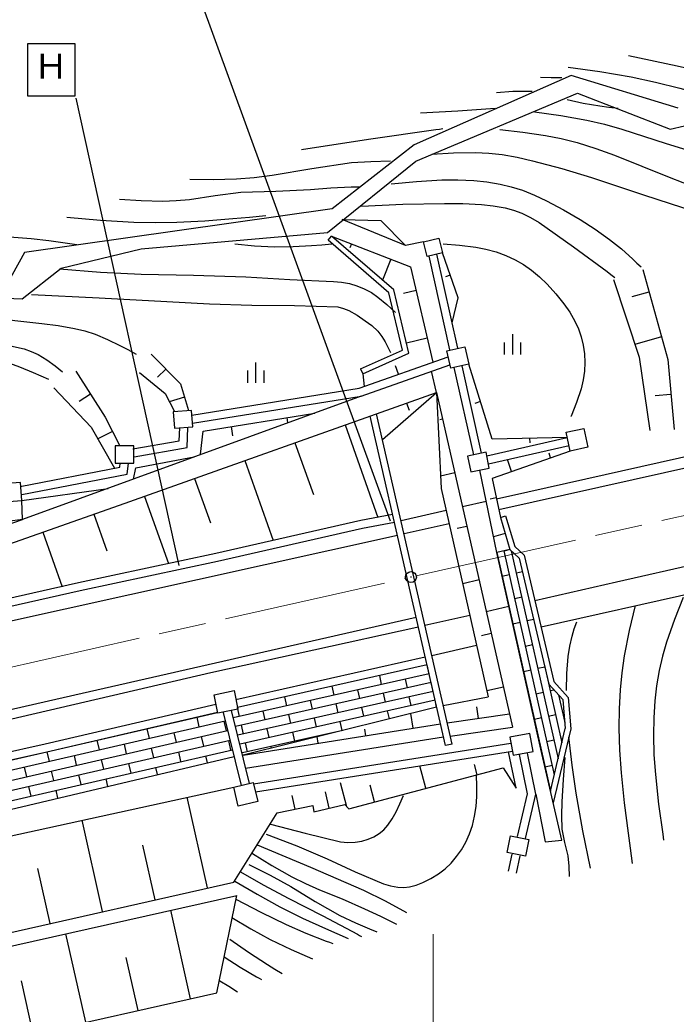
# Model space of a CAD drawing. Units: millimetres, scale not verified. Extents: x 40000 to 680000, y 20000 to 380000.
# Drawn here: x 316342 to 364586, y 242943 to 316079 of the extents above; entities that cross this region are included whole.
import ezdxf
from ezdxf.enums import TextEntityAlignment as Align

# ---------------------------------------------------------------- set-up
doc = ezdxf.new("R2010")
doc.units = ezdxf.units.MM
doc.header["$LTSCALE"] = 1000
doc.linetypes.add('CHAIN', pattern=[18.5, 12, -1.5, 3.5, -1.5])
for name, color, linetype, lineweight in [('M-BGD', 7, 'Continuous', 25), ('M-BGD-EXST', 7, 'Continuous', 25), ('M-BMK', 2, 'CHAIN', 13), ('M-BMK-SRVR', 3, 'Continuous', 25), ('M-STR-HTXT', 7, 'Continuous', 13), ('M-STR-STRC', 7, 'Continuous', 25)]:
    doc.layers.add(name, color=color, linetype=linetype, lineweight=lineweight)
doc.styles.add('ＭＳ ゴシック', font='')
doc.styles.get('ＭＳ ゴシック').set_extended_font_data('MS Gothic')

msp = doc.modelspace()

# ---------------------------------------------------------------- linework, layer by layer
at = {"layer": 'M-BGD'}
for p, q in [((356869, 311989), (345317, 306880)), ((364739, 309595), (356869, 311989)), ((345444, 305685), (357342, 310700)), ((357342, 310700), (364153, 308031)), ((364153, 308031), (373989, 310424)), ((345317, 306880), (339288, 302186)), ((338964, 300430), (345444, 305685)), ((339288, 302186), (316685, 298964)), ((344695, 299475), (340024, 301396)), ((340024, 301396), (342873, 301330)), ((342873, 301330), (344695, 299475)), ((353683, 281372), (440317, 300807)), ((325250, 299229), (338964, 300430)), ((339001, 299868), (339263, 300171)), ((343474, 296011), (339001, 299868)), ((343833, 296229), (339263, 300171)), ((339263, 300171), (345059, 297919)), ((346023, 299757), (347149, 300033)), ((347149, 300033), (347417, 298938)), ((441403, 300183), (351551, 280028)), ((319383, 297815), (325250, 299229)), ((340712, 299608), (340592, 299299)), ((346023, 299757), (344695, 299475)), ((346291, 298662), (346023, 299757)), ((316685, 298964), (315258, 296387)), ((343610, 298482), (343010, 296939)), ((347417, 298938), (346291, 298662)), ((347958, 291796), (346420, 298694)), ((348543, 291927), (347003, 298837)), ((348554, 295643), (347417, 298938)), ((316507, 295549), (319383, 297815)), ((345059, 297919), (346691, 290903)), ((362131, 297706), (363973, 291104)), ((347986, 297291), (347630, 297168)), ((359982, 296989), (361875, 291258)), ((344926, 291559), (343833, 296229)), ((302102, 296147), (316507, 295549)), ((344462, 291789), (343474, 296011)), ((345467, 296165), (344546, 295950)), ((348129, 293788), (348554, 295643)), ((362591, 296055), (361327, 295703)), ((346283, 292657), (344753, 292301)), ((352554, 292955), (352554, 291455)), ((363513, 292755), (361560, 292210)), ((347729, 291731), (349062, 292029)), ((349062, 292029), (349348, 290755)), ((351954, 292359), (351954, 291459)), ((353154, 292359), (353154, 291459)), ((325997, 291488), (328157, 289303)), ((341291, 288994), (347825, 291304)), ((341384, 290400), (344462, 291789)), ((341548, 290036), (344926, 291559)), ((348015, 290456), (347729, 291731)), ((443711, 291500), (354662, 271401)), ((361875, 291258), (362643, 285885)), ((363973, 291104), (364434, 285936)), ((327077, 290396), (326462, 289788)), ((333666, 290888), (333666, 289388)), ((341384, 290400), (341548, 290036)), ((341440, 288410), (347957, 290714)), ((344168, 290011), (343947, 290635)), ((349348, 290755), (348015, 290456)), ((349705, 284072), (348266, 290512)), ((350291, 284203), (348852, 290643)), ((351060, 285244), (349348, 290755)), ((320456, 290243), (322617, 286863)), ((325133, 290141), (327013, 288591)), ((333066, 290292), (333066, 289392)), ((334266, 290292), (334266, 289392)), ((341548, 290036), (341644, 289118)), ((346964, 288674), (346603, 290235)), ((318830, 289023), (321575, 286126)), ((328157, 289303), (328740, 287341)), ((328983, 287011), (341291, 288994)), ((341440, 288410), (316537, 279318)), ((321537, 288553), (320692, 288013)), ((323663, 280372), (346964, 288674)), ((327013, 288591), (327703, 287265)), ((328449, 288322), (327327, 287988)), ((329027, 286410), (341440, 288410)), ((342999, 285205), (346964, 288674)), ((346964, 288674), (352559, 264047)), ((346964, 288674), (347317, 281619)), ((364203, 288520), (363056, 288418)), ((344765, 287891), (344953, 287363)), ((350204, 287999), (349777, 287866)), ((322617, 286863), (323687, 284749)), ((328958, 287357), (327622, 287259)), ((327622, 287259), (327711, 286041)), ((329047, 286139), (328958, 287357)), ((329812, 285822), (338017, 287160)), ((335965, 286826), (336028, 286442)), ((347631, 262700), (342091, 286938)), ((348118, 262811), (342565, 287107)), ((347412, 286704), (347205, 286657)), ((321575, 286126), (323306, 283095)), ((327711, 286041), (329047, 286139)), ((328053, 285126), (328095, 286069)), ((328632, 284619), (328697, 286118)), ((331863, 286157), (331975, 285470)), ((340248, 286281), (342669, 279485)), ((356497, 285743), (357799, 286025)), ((357799, 286025), (358098, 284646)), ((323152, 285806), (322070, 285259)), ((329611, 284135), (329812, 285822)), ((350665, 284014), (356580, 285360)), ((356580, 285360), (351060, 285244)), ((353820, 285302), (353827, 284962)), ((356796, 284364), (356497, 285743)), ((324721, 284749), (323352, 284749)), ((323352, 284749), (323352, 283478)), ((324649, 284525), (328053, 285126)), ((324721, 283478), (324721, 284749)), ((324753, 283934), (328632, 284619)), ((336562, 284968), (337917, 281166)), ((350798, 283429), (356713, 284775)), ((358098, 284646), (356796, 284364)), ((324871, 283131), (329157, 283926)), ((350612, 284272), (349256, 283996)), ((349256, 283996), (349495, 282822)), ((350851, 283098), (350612, 284272)), ((356796, 284364), (351057, 282349)), ((355361, 283860), (355243, 284198)), ((316361, 281753), (323681, 283168)), ((323352, 283478), (324721, 283478)), ((323681, 283168), (323713, 283478)), ((324232, 282663), (324316, 283478)), ((324686, 282293), (324871, 283131)), ((332877, 283655), (334970, 277779)), ((349495, 282822), (350851, 283098)), ((352491, 282853), (352179, 283743)), ((316475, 281164), (324232, 282663)), ((329191, 282342), (330349, 279092)), ((348307, 282762), (347272, 282527)), ((351412, 276893), (350151, 282955)), ((351057, 282349), (351669, 279475)), ((360211, 274747), (393813, 282312)), ((316390, 282044), (315119, 281946)), ((316491, 280730), (316390, 282044)), ((316491, 280730), (322823, 281613)), ((347317, 281619), (350777, 266278)), ((325505, 281029), (327267, 276083)), ((351363, 280912), (350911, 280816)), ((351377, 280846), (353683, 281372)), ((289872, 268530), (323663, 280372)), ((315220, 280633), (316491, 280730)), ((316537, 279318), (316491, 280730)), ((348872, 280276), (350625, 280675)), ((321785, 279714), (322728, 277023)), ((341402, 279271), (343740, 279722)), ((344361, 279248), (347681, 280004)), ((351669, 279475), (352052, 279589)), ((351669, 279475), (352370, 277124)), ((352052, 279589), (352721, 277344)), ((290211, 270294), (316537, 279318)), ((316537, 279318), (304813, 277750)), ((330746, 276842), (341402, 279271)), ((330875, 276256), (341525, 278684)), ((341525, 278684), (343874, 279137)), ((347907, 279001), (344586, 278264)), ((349203, 278821), (348487, 278658)), ((344098, 278155), (314275, 271534)), ((318031, 278398), (319441, 274375)), ((352019, 278300), (351172, 278047)), ((352721, 277344), (353418, 276706)), ((320645, 274689), (330746, 276842)), ((352370, 277124), (351412, 276893)), ((351412, 276893), (355352, 259352)), ((354636, 262425), (351412, 276893)), ((351929, 277018), (355630, 260538)), ((352384, 277111), (351931, 277009)), ((352370, 277124), (353057, 276495)), ((352471, 277031), (355909, 261724)), ((353057, 276495), (355232, 267222)), ((353418, 276706), (355598, 267413)), ((320773, 274103), (330875, 276256)), ((352325, 275255), (351806, 275139)), ((353296, 275473), (352844, 275372)), ((308194, 271870), (320645, 274689)), ((350098, 274879), (348898, 274607)), ((354198, 273381), (360211, 274747)), ((308322, 271284), (320773, 274103)), ((353238, 273618), (352719, 273501)), ((350623, 272569), (352291, 272948)), ((318438, 265987), (345473, 272142)), ((346122, 271546), (349420, 272295)), ((330388, 268079), (345527, 271411)), ((345527, 271411), (345634, 271435)), ((353113, 271747), (352594, 271631)), ((354117, 271973), (353632, 271864)), ((350994, 270938), (350270, 270773)), ((346629, 269327), (349920, 270075)), ((354026, 270110), (353507, 269993)), ((332227, 266087), (346141, 269216)), ((346275, 268631), (332347, 265499)), ((346275, 268631), (332347, 265499)), ((346421, 267980), (346275, 268631)), ((354938, 268472), (354420, 268355)), ((354937, 268479), (356187, 262910)), ((314468, 264376), (330388, 268079)), ((346424, 267981), (332017, 264741)), ((342939, 267197), (342793, 267848)), ((353901, 268239), (353382, 268122)), ((346572, 267330), (332192, 264096)), ((339457, 266414), (339311, 267065)), ((344827, 266938), (344680, 267589)), ((346714, 266678), (346568, 267329)), ((351889, 266996), (350677, 266721)), ((355232, 267222), (356262, 266077)), ((355598, 267413), (356650, 266244)), ((330616, 266437), (332095, 266738)), ((330895, 265069), (330616, 266437)), ((332095, 266738), (332373, 265370)), ((346721, 266680), (332367, 263452)), ((335975, 265631), (335829, 266282)), ((341345, 266155), (341198, 266806)), ((343232, 265895), (343086, 266546)), ((345120, 265636), (344973, 266287)), ((347468, 265655), (350777, 266278)), ((354813, 266601), (354295, 266485)), ((355626, 266784), (355332, 266718)), ((355941, 266433), (356398, 264399)), ((356650, 266244), (356838, 263928)), ((301413, 262118), (318438, 265987)), ((318193, 262830), (330759, 265733)), ((332493, 264848), (332347, 265499)), ((346870, 266029), (332542, 262807)), ((346983, 265534), (332762, 261999)), ((337863, 265372), (337716, 266023)), ((339750, 265112), (339604, 265763)), ((341638, 264853), (341491, 265504)), ((346972, 265531), (346861, 266027)), ((350049, 264699), (349929, 265542)), ((356262, 266077), (356434, 263959)), ((318327, 262246), (330879, 265145)), ((318327, 262246), (330882, 265131)), ((329342, 264777), (329506, 264067)), ((332373, 265370), (330895, 265069)), ((331289, 265133), (332606, 259765)), ((331872, 265276), (333191, 259900)), ((334381, 264588), (334234, 265240)), ((336268, 264329), (336122, 264980)), ((343508, 264670), (343379, 265244)), ((345252, 263975), (345080, 265061)), ((347761, 264373), (352337, 265025)), ((355726, 264964), (355207, 264847)), ((356341, 265102), (356245, 265080)), ((283910, 253589), (331441, 264512)), ((327504, 264366), (327506, 264355)), ((331342, 264489), (331505, 263779)), ((332786, 263546), (332640, 264197)), ((332762, 261999), (347266, 264294)), ((338156, 264070), (338009, 264721)), ((340043, 263810), (339897, 264461)), ((347985, 263395), (352559, 264047)), ((354689, 264731), (354170, 264614)), ((286213, 253371), (331615, 263804)), ((325671, 263933), (325834, 263223)), ((327670, 263645), (327833, 262935)), ((329669, 263357), (329832, 262647)), ((340079, 263818), (332717, 262163)), ((347490, 263317), (332918, 261012)), ((334674, 263286), (334527, 263937)), ((336561, 263027), (336415, 263678)), ((338283, 262873), (338207, 263353)), ((338311, 263379), (338302, 263418)), ((341767, 263424), (341693, 263894)), ((353838, 263591), (352360, 263317)), ((352360, 263317), (352604, 261997)), ((354083, 262271), (353838, 263591)), ((355352, 259352), (356434, 263959)), ((356838, 263928), (355556, 258474)), ((288515, 253153), (331789, 263097)), ((304197, 259671), (318193, 262830)), ((321999, 263089), (322162, 262379)), ((323998, 262801), (324161, 262091)), ((331668, 263069), (331831, 262359)), ((333079, 262244), (332933, 262895)), ((333522, 259890), (352443, 262866)), ((334847, 262518), (334820, 262635)), ((348118, 262811), (347631, 262700)), ((355601, 263093), (355083, 262977)), ((356266, 263242), (356120, 263210)), ((281607, 253808), (318327, 262246)), ((290818, 252934), (331962, 262389)), ((293288, 252700), (332083, 261896)), ((304330, 259086), (318327, 262246)), ((318327, 262246), (318490, 261536)), ((320326, 261957), (320489, 261247)), ((325997, 262513), (326160, 261803)), ((327996, 262225), (328159, 261515)), ((329995, 261937), (330112, 261428)), ((333657, 259304), (352553, 262276)), ((352820, 259552), (352259, 262230)), ((352604, 261997), (354083, 262271)), ((353658, 259139), (353080, 262030)), ((354272, 259129), (353668, 262148)), ((356193, 255737), (354636, 262425)), ((316654, 261114), (316817, 260404)), ((322325, 261669), (322488, 260959)), ((324324, 261381), (324487, 260671)), ((346193, 259552), (345755, 261207)), ((349971, 260551), (349770, 261311)), ((355477, 261223), (354958, 261106)), ((318653, 260826), (318816, 260116)), ((320652, 260537), (320815, 259828)), ((326323, 261093), (326446, 260559)), ((340526, 258053), (351860, 261051)), ((351860, 261051), (352820, 259552)), ((292352, 250960), (332079, 259643)), ((316980, 259694), (317143, 258984)), ((322651, 260249), (322780, 259690)), ((332079, 259643), (333503, 259972)), ((332401, 258252), (332079, 259643)), ((333503, 259972), (333824, 258580)), ((340376, 258203), (339910, 259963)), ((342415, 258552), (342090, 259779)), ((318979, 259406), (319113, 258821)), ((336568, 258023), (336361, 259034)), ((339087, 258083), (338802, 259283)), ((352924, 256004), (353658, 259139)), ((353508, 255867), (354272, 259129)), ((354272, 259129), (354970, 255604)), ((330141, 252221), (328638, 258891)), ((333824, 258580), (332401, 258252)), ((335248, 257753), (337887, 258293)), ((337887, 258293), (337947, 257813)), ((337947, 257813), (340226, 258353)), ((340226, 258353), (340526, 258053)), ((332070, 252655), (335248, 257753)), ((322423, 250482), (320909, 257202)), ((352168, 254829), (352415, 256061)), ((352415, 256061), (353768, 255791)), ((326282, 251351), (325377, 255368)), ((353768, 255791), (353521, 254559)), ((354970, 255604), (356193, 255737)), ((353521, 254559), (352168, 254829)), ((352257, 253447), (352546, 254714)), ((352842, 253313), (353131, 254581)), ((318565, 249612), (317653, 253659)), ((293484, 243960), (332070, 252655)), ((293867, 243021), (332290, 251680)), ((330816, 244499), (332290, 251680)), ((328889, 244068), (327432, 250585)), ((321182, 242344), (319727, 248849)), ((325035, 243206), (324162, 247113)), ((317328, 241482), (316456, 245381)), ((299986, 237603), (330816, 244499))]:
    msp.add_line(p, q, dxfattribs=at)
for points in [[(361084, 313452), (364675, 312703), (368252, 311896), (369901, 311493), (371548, 311080)], [(356655, 312612), (358972, 312279), (361276, 311886), (363073, 311502), (364867, 311057), (366307, 310671), (367744, 310273)], [(354619, 311876), (355397, 311840), (356179, 311832)], [(351370, 310749), (352572, 310824), (353774, 310839), (353894, 310837), (354013, 310836)], [(356568, 310230), (357759, 309965), (358969, 309758), (359652, 309665), (360337, 309580)], [(345783, 309233), (348535, 309384), (351284, 309580)], [(354186, 309320), (356116, 309035), (358032, 308691), (359314, 308396), (360593, 308040), (363854, 306977), (367134, 305972), (369459, 305427), (371770, 304822), (373082, 304425), (374417, 304083), (375995, 303778), (377562, 303413), (378250, 303174), (378920, 302877), (379494, 302559), (380034, 302191), (380488, 301812), (380906, 301383), (383441, 297987), (385981, 294592)], [(337045, 306545), (341976, 307305), (346925, 308009), (347183, 308045), (347440, 308080)], [(351626, 308010), (353309, 307827), (354980, 307585), (356143, 307349), (357302, 307051), (358687, 306625), (360067, 306138), (364088, 304506), (368098, 302945), (369185, 302622), (370308, 302352), (371442, 302104), (372552, 301799), (373108, 301584), (373641, 301313), (374086, 301018), (374497, 300674), (374843, 300308), (375139, 299907), (375387, 299456), (375586, 298968), (375780, 298335), (375943, 297685)], [(328833, 304352), (330544, 304335), (332261, 304378), (333573, 304486), (334880, 304654), (337800, 305146), (340719, 305577), (342143, 305673), (343583, 305723)], [(346616, 306206), (348223, 306291), (349834, 306316), (350819, 306274), (351799, 306172), (352909, 305978), (354021, 305722), (356195, 305136), (358358, 304491), (362182, 303203), (366032, 301970)], [(343633, 304030), (345492, 304195), (347366, 304301), (348530, 304310), (349708, 304258), (350680, 304159), (351641, 304000), (352469, 303806), (353288, 303551), (354186, 303194), (355062, 302780), (356314, 302111), (357543, 301386), (358624, 300687), (359681, 299932), (360562, 299226), (361401, 298477), (361706, 298192), (362010, 297904)], [(323674, 302902), (325257, 302798), (326847, 302754), (327822, 302784), (328804, 302875), (330690, 303164), (332593, 303394), (335149, 303472), (337702, 303611), (339195, 303731), (340688, 303790), (340987, 303790), (341286, 303788)], [(341457, 302378), (344504, 302511), (347547, 302584), (348903, 302572), (350273, 302499), (351146, 302406), (352007, 302253), (352633, 302086), (353238, 301863), (353888, 301543), (354514, 301169), (357043, 299384), (359519, 297564), (359798, 297351), (360076, 297139)], [(319805, 301572), (322257, 301358), (324708, 301206), (326282, 301168), (327869, 301190), (329934, 301294), (332000, 301459), (333217, 301573), (334434, 301692)], [(312148, 300080), (314019, 300114), (315896, 300088), (317180, 300004), (318471, 299859), (319501, 299714), (320531, 299557)], [(332137, 299597), (333591, 299463), (335056, 299388), (336424, 299404), (337792, 299480), (338531, 299536), (339271, 299597)], [(347462, 299597), (348660, 299514), (349851, 299370), (350608, 299219), (351364, 299006), (352064, 298748), (352749, 298430), (353367, 298078), (353950, 297677), (354547, 297183), (355106, 296641), (355741, 295939), (356339, 295187), (356768, 294568), (357149, 293911), (357409, 293350), (357614, 292764), (357761, 292156), (357851, 291525), (357882, 290888), (357852, 290244), (357756, 289591), (357600, 288943), (357265, 287939), (356867, 286940), (356860, 286921), (356852, 286902)], [(319255, 297755), (322258, 297531), (325262, 297367), (329108, 297303), (332960, 297180), (336178, 296975), (339398, 296831), (339985, 296786), (340576, 296680), (341125, 296518), (341662, 296296), (342180, 296014), (342664, 295680), (343318, 295136), (343952, 294546)], [(317186, 295889), (322161, 295634), (327154, 295353), (330278, 295195), (333392, 295099), (336540, 295062), (339712, 294965), (340132, 294858), (340533, 294695), (341136, 294355), (341724, 293953), (342206, 293587), (342648, 293176), (342948, 292800), (343202, 292386), (343396, 292011), (343583, 291617)], [(299413, 293189), (302146, 293449), (304890, 293772), (307269, 294126), (309647, 294419), (310640, 294476), (311642, 294473), (312820, 294387), (313999, 294240), (315969, 293957), (317953, 293733), (319159, 293589), (320346, 293386), (321124, 293196), (321885, 292949), (322793, 292572), (323683, 292138), (324280, 291824), (324883, 291497)], [(297863, 291689), (300517, 292053), (303177, 292357), (305307, 292519), (307442, 292621), (309538, 292704), (311636, 292727), (312473, 292683), (313312, 292577), (314984, 292258), (316645, 291881), (317176, 291696), (317685, 291456), (318322, 291067), (318934, 290622), (319207, 290410), (319486, 290189)], [(290488, 289731), (293098, 289813), (295703, 289955), (297891, 290162), (300074, 290428), (304721, 290978), (309379, 291468), (310516, 291518), (311659, 291508), (312632, 291442), (313597, 291316), (314451, 291148), (315298, 290919), (316322, 290562), (317329, 290147), (317887, 289899), (318444, 289647)], [(365100, 273599), (364467, 271965), (363892, 270315), (363589, 269272), (363345, 268214), (363154, 267102), (363023, 265978), (362942, 264726), (362920, 263470), (362960, 262026), (363061, 260577), (363300, 258381), (363600, 256184), (363631, 255966), (363664, 255738)], [(361573, 273007), (361146, 271164), (360776, 269302), (360593, 268058), (360468, 266796), (360394, 265398), (360380, 263988), (360430, 262349), (360540, 260704), (360765, 258476), (361051, 256242), (361205, 255141), (361364, 254031)], [(356519, 266738), (356554, 267998), (356650, 269245), (356764, 270002), (356938, 270746), (357103, 271279), (357284, 271808)], [(358289, 253678), (357736, 256433), (357242, 259196), (356949, 261260), (356710, 263341)], [(356758, 253056), (356735, 253830), (356651, 254593), (356396, 255568), (356202, 256552), (356178, 257551), (356214, 258565), (356307, 260191), (356423, 261810)], [(334449, 256192), (336699, 255313), (338929, 254377), (340983, 253420), (343068, 252516), (343594, 252368), (344137, 252280), (344564, 252267), (344986, 252314), (345480, 252439), (345964, 252624), (346550, 252917), (347106, 253263), (347598, 253636), (348049, 254054), (348453, 254528), (348810, 255038), (349127, 255598), (349394, 256193), (349612, 256829), (349775, 257492), (349887, 258216), (349940, 258956), (349939, 259725), (349906, 260503)], [(334765, 256928), (337322, 256244), (339924, 255611), (340460, 255571), (340999, 255591), (341480, 255670), (341959, 255811), (342375, 255994), (342756, 256227), (343092, 256507), (343394, 256839), (343717, 257300), (344003, 257815), (344281, 258408), (344544, 259031)], [(333784, 255385), (337703, 253755), (341600, 252068), (343185, 251264), (344754, 250408)], [(333433, 254755), (334866, 253872), (336334, 253039), (337344, 252540), (338378, 252095), (340045, 251424), (341689, 250697), (342852, 250141), (344018, 249567)], [(333177, 253960), (334733, 253169), (336261, 252324), (338045, 251237), (339863, 250200), (341025, 249653), (342224, 249155), (342410, 249081), (342595, 249007)], [(332522, 253423), (334283, 252418), (336072, 251467), (338625, 250172), (341161, 248818), (341310, 248737), (341459, 248656)], [(332136, 252722), (333779, 251756), (335462, 250836), (337117, 250012), (338805, 249239), (339636, 248877), (340478, 248516)], [(332206, 251390), (334052, 250432), (335924, 249528), (337372, 248896), (338851, 248317), (339104, 248224), (339356, 248130)], [(331926, 250058), (333324, 249218), (334750, 248431), (336282, 247697), (337849, 247009)], [(331782, 248449), (333140, 247494), (334539, 246585), (335078, 246259), (335619, 245937)], [(331365, 247149), (332542, 246396), (333749, 245694), (333924, 245598), (334099, 245501)], [(331050, 245396), (331704, 245000), (332347, 244590)]]:
    msp.add_lwpolyline(points, dxfattribs=at)
at = {"layer": 'M-BGD-EXST'}
for p, q in [((320406, 314319), (316908, 314319)), ((316908, 314319), (316908, 310501)), ((320406, 310501), (320406, 314319)), ((316908, 310501), (320406, 310501)), ((320457, 310321), (328025, 275947))]:
    msp.add_line(p, q, dxfattribs=at)
at = {"layer": 'M-BMK'}
for p, q in [((345485, 275180), (442343, 296982)), ((313403, 267953), (344704, 275004))]:
    msp.add_line(p, q, dxfattribs=at)
at = {"layer": 'M-BMK-SRVR'}
for radius in [398, 12]:
    msp.add_circle((345094, 275092), radius, dxfattribs=at)
at = {"layer": 'M-STR-HTXT'}
msp.add_line((346756, 229411), (346714, 248818), dxfattribs=at)
at = {"layer": 'M-STR-STRC'}
msp.add_line((328215, 321431), (343567, 279228), dxfattribs=at)

# ---------------------------------------------------------------- texts
at = {"layer": 'M-BGD-EXST', "style": 'ＭＳ ゴシック'}
msp.add_text('Ｈ', height=1833, dxfattribs=at).set_placement((317372, 311215), align=Align.BOTTOM_LEFT)

doc.saveas('drawing.dxf')
